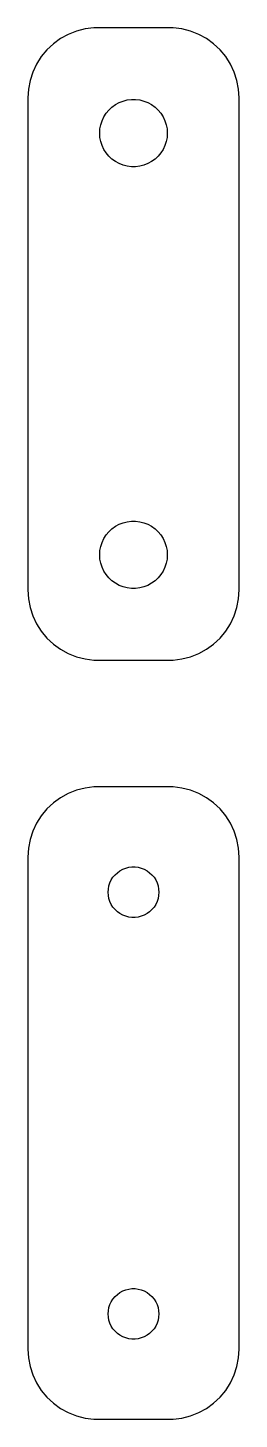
# Model space of a CAD drawing. Header units: metres. Extents: x -7.5 to 7.5, y 31.5 to 130.5.
import ezdxf

# ---------------------------------------------------------------- set-up
doc = ezdxf.new("R2010")
doc.units = ezdxf.units.M

msp = doc.modelspace()

# ---------------------------------------------------------------- linework, layer by layer
for p, q in [((-5.17912, 129.722), (-5.68712, 129.353)), ((-4.62889, 130.024), (-5.17912, 129.722)), ((-4.04507, 130.255), (-4.62889, 130.024)), ((-3.4369, 130.411), (-4.04507, 130.255)), ((-2.81395, 130.49), (-3.4369, 130.411)), ((2.81395, 130.49), (-2.81395, 130.49)), ((3.4369, 130.411), (2.81395, 130.49)), ((4.04507, 130.255), (3.4369, 130.411)), ((4.62889, 130.024), (4.04507, 130.255)), ((5.17912, 129.722), (4.62889, 130.024)), ((5.68712, 129.353), (5.17912, 129.722)), ((-6.14484, 128.923), (-6.54507, 128.439)), ((-5.68712, 129.353), (-6.14484, 128.923)), ((6.14484, 128.923), (5.68712, 129.353)), ((6.54507, 128.439), (6.14484, 128.923)), ((-6.88153, 127.909), (-7.14888, 127.341)), ((-6.54507, 128.439), (-6.88153, 127.909)), ((6.88153, 127.909), (6.54507, 128.439)), ((7.14888, 127.341), (6.88153, 127.909)), ((-7.34291, 126.743), (-7.46057, 126.127)), ((-7.14888, 127.341), (-7.34291, 126.743)), ((7.34291, 126.743), (7.14888, 127.341)), ((7.46057, 126.127), (7.34291, 126.743)), ((-7.46057, 126.127), (-7.5, 125.5)), ((7.5, 125.5), (7.46057, 126.127)), ((-7.5, 125.5), (-7.5, 90.5)), ((-1.74951, 124.643), (-1.52982, 124.849)), ((-1.52982, 124.849), (-1.28598, 125.026)), ((-1.28598, 125.026), (-1.02187, 125.172)), ((-1.02187, 125.172), (-0.741638, 125.283)), ((-0.741638, 125.283), (-0.449707, 125.357)), ((-0.449707, 125.357), (-0.150696, 125.395)), ((-0.150696, 125.395), (0.150696, 125.395)), ((0.150696, 125.395), (0.449707, 125.357)), ((0.449707, 125.357), (0.741638, 125.283)), ((0.741638, 125.283), (1.02187, 125.172)), ((1.02187, 125.172), (1.28598, 125.026)), ((1.28598, 125.026), (1.52982, 124.849)), ((1.52982, 124.849), (1.74951, 124.643)), ((7.5, 90.5), (7.5, 125.5)), ((-2.32458, 123.597), (-2.23146, 123.883)), ((-2.23146, 123.883), (-2.10313, 124.156)), ((-2.10313, 124.156), (-1.94164, 124.411)), ((-1.94164, 124.411), (-1.74951, 124.643)), ((1.74951, 124.643), (1.94164, 124.411)), ((1.94164, 124.411), (2.10313, 124.156)), ((2.10313, 124.156), (2.23146, 123.883)), ((2.23146, 123.883), (2.32458, 123.597)), ((-2.39999, 123), (-2.38107, 123.301)), ((-2.38107, 122.699), (-2.39999, 123)), ((-2.38107, 123.301), (-2.32458, 123.597)), ((2.32458, 123.597), (2.38107, 123.301)), ((2.38107, 123.301), (2.39999, 123)), ((2.39999, 123), (2.38107, 122.699)), ((-2.32458, 122.403), (-2.38107, 122.699)), ((-2.23146, 122.117), (-2.32458, 122.403)), ((-2.10313, 121.844), (-2.23146, 122.117)), ((-1.94164, 121.589), (-2.10313, 121.844)), ((2.10313, 121.844), (1.94164, 121.589)), ((2.23146, 122.117), (2.10313, 121.844)), ((2.32458, 122.403), (2.23146, 122.117)), ((2.38107, 122.699), (2.32458, 122.403)), ((-1.74951, 121.357), (-1.94164, 121.589)), ((-1.52982, 121.151), (-1.74951, 121.357)), ((-1.28598, 120.974), (-1.52982, 121.151)), ((-1.02187, 120.828), (-1.28598, 120.974)), ((-0.741638, 120.717), (-1.02187, 120.828)), ((1.02187, 120.828), (0.741638, 120.717)), ((1.28598, 120.974), (1.02187, 120.828)), ((1.52982, 121.151), (1.28598, 120.974)), ((1.74951, 121.357), (1.52982, 121.151)), ((1.94164, 121.589), (1.74951, 121.357)), ((-0.449707, 120.643), (-0.741638, 120.717)), ((-0.150696, 120.605), (-0.449707, 120.643)), ((0.150696, 120.605), (-0.150696, 120.605)), ((0.449707, 120.643), (0.150696, 120.605)), ((0.741638, 120.717), (0.449707, 120.643)), ((-1.52982, 94.8492), (-1.28598, 95.0264)), ((-1.28598, 95.0264), (-1.02187, 95.1716)), ((-1.02187, 95.1716), (-0.741638, 95.2825)), ((-0.741638, 95.2825), (-0.449707, 95.3575)), ((-0.449707, 95.3575), (-0.150696, 95.3953)), ((-0.150696, 95.3953), (0.150696, 95.3953)), ((0.150696, 95.3953), (0.449707, 95.3575)), ((0.449707, 95.3575), (0.741638, 95.2825)), ((0.741638, 95.2825), (1.02187, 95.1716)), ((1.02187, 95.1716), (1.28598, 95.0264)), ((1.28598, 95.0264), (1.52982, 94.8492)), ((-2.23146, 93.8835), (-2.10313, 94.1562)), ((-2.10313, 94.1562), (-1.94164, 94.4107)), ((-1.94164, 94.4107), (-1.74951, 94.6429)), ((-1.74951, 94.6429), (-1.52982, 94.8492)), ((1.52982, 94.8492), (1.74951, 94.6429)), ((1.74951, 94.6429), (1.94164, 94.4107)), ((1.94164, 94.4107), (2.10313, 94.1562)), ((2.10313, 94.1562), (2.23146, 93.8835)), ((-2.39999, 93), (-2.38107, 93.3008)), ((-2.38107, 93.3008), (-2.32458, 93.5969)), ((-2.32458, 93.5969), (-2.23146, 93.8835)), ((2.23146, 93.8835), (2.32458, 93.5969)), ((2.32458, 93.5969), (2.38107, 93.3008)), ((2.38107, 93.3008), (2.39999, 93)), ((-2.38107, 92.6992), (-2.39999, 93)), ((-2.32458, 92.4032), (-2.38107, 92.6992)), ((-2.23146, 92.1165), (-2.32458, 92.4032)), ((-2.10313, 91.8438), (-2.23146, 92.1165)), ((2.23146, 92.1165), (2.10313, 91.8438)), ((2.32458, 92.4032), (2.23146, 92.1165)), ((2.38107, 92.6992), (2.32458, 92.4032)), ((2.39999, 93), (2.38107, 92.6992)), ((-1.94164, 91.5893), (-2.10313, 91.8438)), ((-1.74951, 91.3571), (-1.94164, 91.5893)), ((-1.52982, 91.1508), (-1.74951, 91.3571)), ((-1.28598, 90.9736), (-1.52982, 91.1508)), ((1.52982, 91.1508), (1.28598, 90.9736)), ((1.74951, 91.3571), (1.52982, 91.1508)), ((1.94164, 91.5893), (1.74951, 91.3571)), ((2.10313, 91.8438), (1.94164, 91.5893)), ((-7.5, 90.5), (-7.46057, 89.8733)), ((-1.02187, 90.8284), (-1.28598, 90.9736)), ((-0.741638, 90.7175), (-1.02187, 90.8284)), ((-0.449707, 90.6425), (-0.741638, 90.7175)), ((-0.150696, 90.6047), (-0.449707, 90.6425)), ((0.150696, 90.6047), (-0.150696, 90.6047)), ((0.449707, 90.6425), (0.150696, 90.6047)), ((0.741638, 90.7175), (0.449707, 90.6425)), ((1.02187, 90.8284), (0.741638, 90.7175)), ((1.28598, 90.9736), (1.02187, 90.8284)), ((7.46057, 89.8733), (7.5, 90.5)), ((-7.46057, 89.8733), (-7.34291, 89.2566)), ((-7.34291, 89.2566), (-7.14888, 88.6594)), ((7.14888, 88.6594), (7.34291, 89.2566)), ((7.34291, 89.2566), (7.46057, 89.8733)), ((-7.14888, 88.6594), (-6.88153, 88.0912)), ((6.88153, 88.0912), (7.14888, 88.6594)), ((-6.88153, 88.0912), (-6.54507, 87.5611)), ((-6.54507, 87.5611), (-6.14484, 87.0773)), ((6.14484, 87.0773), (6.54507, 87.5611)), ((6.54507, 87.5611), (6.88153, 88.0912)), ((-6.14484, 87.0773), (-5.68712, 86.6474)), ((-5.68712, 86.6474), (-5.17912, 86.2784)), ((-5.17912, 86.2784), (-4.62889, 85.9759)), ((4.62889, 85.9759), (5.17912, 86.2784)), ((5.17912, 86.2784), (5.68712, 86.6474)), ((5.68712, 86.6474), (6.14484, 87.0773)), ((-4.62889, 85.9759), (-4.04507, 85.7447)), ((-4.04507, 85.7447), (-3.4369, 85.5886)), ((-3.4369, 85.5886), (-2.81395, 85.5099)), ((-2.81395, 85.5099), (2.81395, 85.5099)), ((2.81395, 85.5099), (3.4369, 85.5886)), ((3.4369, 85.5886), (4.04507, 85.7447)), ((4.04507, 85.7447), (4.62889, 85.9759)), ((-4.04507, 76.2553), (-4.62889, 76.0241)), ((-3.4369, 76.4114), (-4.04507, 76.2553)), ((-2.81395, 76.4901), (-3.4369, 76.4114)), ((2.81395, 76.4901), (-2.81395, 76.4901)), ((3.4369, 76.4114), (2.81395, 76.4901)), ((4.04507, 76.2553), (3.4369, 76.4114)), ((4.62889, 76.0241), (4.04507, 76.2553)), ((-5.68712, 75.3526), (-6.14484, 74.9227)), ((-5.17912, 75.7216), (-5.68712, 75.3526)), ((-4.62889, 76.0241), (-5.17912, 75.7216)), ((5.17912, 75.7216), (4.62889, 76.0241)), ((5.68712, 75.3526), (5.17912, 75.7216)), ((6.14484, 74.9227), (5.68712, 75.3526)), ((-6.54507, 74.4389), (-6.88153, 73.9088)), ((-6.14484, 74.9227), (-6.54507, 74.4389)), ((6.54507, 74.4389), (6.14484, 74.9227)), ((6.88153, 73.9088), (6.54507, 74.4389)), ((-7.14888, 73.3406), (-7.34291, 72.7434)), ((-6.88153, 73.9088), (-7.14888, 73.3406)), ((7.14888, 73.3406), (6.88153, 73.9088)), ((7.34291, 72.7434), (7.14888, 73.3406)), ((-7.34291, 72.7434), (-7.46057, 72.1267)), ((7.46057, 72.1267), (7.34291, 72.7434)), ((-7.46057, 72.1267), (-7.5, 71.5)), ((-7.5, 71.5), (-7.5, 36.5)), ((7.5, 71.5), (7.46057, 72.1267)), ((7.5, 36.5), (7.5, 71.5)), ((-1.31213, 70.2322), (-1.14735, 70.3869)), ((-1.14735, 70.3869), (-0.964478, 70.5198)), ((-0.964478, 70.5198), (-0.766388, 70.6287)), ((-0.766388, 70.6287), (-0.556229, 70.7119)), ((-0.556229, 70.7119), (-0.33728, 70.7681)), ((-0.33728, 70.7681), (-0.113022, 70.7964)), ((-0.113022, 70.7964), (0.113022, 70.7964)), ((0.113022, 70.7964), (0.33728, 70.7681)), ((0.33728, 70.7681), (0.556229, 70.7119)), ((0.556229, 70.7119), (0.766388, 70.6287)), ((0.766388, 70.6287), (0.964478, 70.5198)), ((0.964478, 70.5198), (1.14735, 70.3869)), ((1.14735, 70.3869), (1.31213, 70.2322)), ((-1.7858, 69.2256), (-1.74344, 69.4476)), ((-1.74344, 69.4476), (-1.67358, 69.6626)), ((-1.67358, 69.6626), (-1.57735, 69.8671)), ((-1.57735, 69.8671), (-1.45622, 70.058)), ((-1.45622, 70.058), (-1.31213, 70.2322)), ((1.31213, 70.2322), (1.45622, 70.058)), ((1.45622, 70.058), (1.57735, 69.8671)), ((1.57735, 69.8671), (1.67358, 69.6626)), ((1.67358, 69.6626), (1.74344, 69.4476)), ((1.74344, 69.4476), (1.7858, 69.2256)), ((-1.79999, 69), (-1.7858, 69.2256)), ((-1.7858, 68.7744), (-1.79999, 69)), ((-1.74344, 68.5524), (-1.7858, 68.7744)), ((-1.67358, 68.3374), (-1.74344, 68.5524)), ((-1.57735, 68.1328), (-1.67358, 68.3374)), ((1.67358, 68.3374), (1.57735, 68.1328)), ((1.74344, 68.5524), (1.67358, 68.3374)), ((1.7858, 68.7744), (1.74344, 68.5524)), ((1.7858, 69.2256), (1.79999, 69)), ((1.79999, 69), (1.7858, 68.7744)), ((-1.45622, 67.942), (-1.57735, 68.1328)), ((-1.31213, 67.7678), (-1.45622, 67.942)), ((-1.14735, 67.6131), (-1.31213, 67.7678)), ((-0.964478, 67.4802), (-1.14735, 67.6131)), ((-0.766388, 67.3713), (-0.964478, 67.4802)), ((-0.556229, 67.2881), (-0.766388, 67.3713)), ((0.766388, 67.3713), (0.556229, 67.2881)), ((0.964478, 67.4802), (0.766388, 67.3713)), ((1.14735, 67.6131), (0.964478, 67.4802)), ((1.31213, 67.7678), (1.14735, 67.6131)), ((1.45622, 67.942), (1.31213, 67.7678)), ((1.57735, 68.1328), (1.45622, 67.942)), ((-0.33728, 67.2319), (-0.556229, 67.2881)), ((-0.113022, 67.2036), (-0.33728, 67.2319)), ((0.113022, 67.2036), (-0.113022, 67.2036)), ((0.33728, 67.2319), (0.113022, 67.2036)), ((0.556229, 67.2881), (0.33728, 67.2319)), ((-0.964478, 40.5198), (-0.766388, 40.6287)), ((-0.766388, 40.6287), (-0.556229, 40.7119)), ((-0.556229, 40.7119), (-0.33728, 40.7681)), ((-0.33728, 40.7681), (-0.113022, 40.7964)), ((-0.113022, 40.7964), (0.113022, 40.7964)), ((0.113022, 40.7964), (0.33728, 40.7681)), ((0.33728, 40.7681), (0.556229, 40.7119)), ((0.556229, 40.7119), (0.766388, 40.6287)), ((0.766388, 40.6287), (0.964478, 40.5198)), ((-1.74344, 39.4476), (-1.67358, 39.6626)), ((-1.67358, 39.6626), (-1.57735, 39.8672)), ((-1.57735, 39.8672), (-1.45622, 40.058)), ((-1.45622, 40.058), (-1.31213, 40.2322)), ((-1.31213, 40.2322), (-1.14735, 40.3869)), ((-1.14735, 40.3869), (-0.964478, 40.5198)), ((0.964478, 40.5198), (1.14735, 40.3869)), ((1.14735, 40.3869), (1.31213, 40.2322)), ((1.31213, 40.2322), (1.45622, 40.058)), ((1.45622, 40.058), (1.57735, 39.8672)), ((1.57735, 39.8672), (1.67358, 39.6626)), ((1.67358, 39.6626), (1.74344, 39.4476)), ((-1.79999, 39), (-1.7858, 39.2256)), ((-1.7858, 38.7744), (-1.79999, 39)), ((-1.7858, 39.2256), (-1.74344, 39.4476)), ((-1.74344, 38.5524), (-1.7858, 38.7744)), ((1.74344, 39.4476), (1.7858, 39.2256)), ((1.7858, 38.7744), (1.74344, 38.5524)), ((1.7858, 39.2256), (1.79999, 39)), ((1.79999, 39), (1.7858, 38.7744)), ((-1.67358, 38.3374), (-1.74344, 38.5524)), ((-1.57735, 38.1329), (-1.67358, 38.3374)), ((-1.45622, 37.942), (-1.57735, 38.1329)), ((-1.31213, 37.7678), (-1.45622, 37.942)), ((-1.14735, 37.6131), (-1.31213, 37.7678)), ((-0.964478, 37.4802), (-1.14735, 37.6131)), ((1.14735, 37.6131), (0.964478, 37.4802)), ((1.31213, 37.7678), (1.14735, 37.6131)), ((1.45622, 37.942), (1.31213, 37.7678)), ((1.57735, 38.1329), (1.45622, 37.942)), ((1.67358, 38.3374), (1.57735, 38.1329)), ((1.74344, 38.5524), (1.67358, 38.3374)), ((-0.766388, 37.3713), (-0.964478, 37.4802)), ((-0.556229, 37.2881), (-0.766388, 37.3713)), ((-0.33728, 37.2319), (-0.556229, 37.2881)), ((-0.113022, 37.2036), (-0.33728, 37.2319)), ((0.113022, 37.2036), (-0.113022, 37.2036)), ((0.33728, 37.2319), (0.113022, 37.2036)), ((0.556229, 37.2881), (0.33728, 37.2319)), ((0.766388, 37.3713), (0.556229, 37.2881)), ((0.964478, 37.4802), (0.766388, 37.3713)), ((-7.5, 36.5), (-7.46057, 35.8733)), ((-7.46057, 35.8733), (-7.34291, 35.2566)), ((7.34291, 35.2566), (7.46057, 35.8733)), ((7.46057, 35.8733), (7.5, 36.5)), ((-7.34291, 35.2566), (-7.14888, 34.6594)), ((-7.14888, 34.6594), (-6.88153, 34.0912)), ((6.88153, 34.0912), (7.14888, 34.6594)), ((7.14888, 34.6594), (7.34291, 35.2566)), ((-6.88153, 34.0912), (-6.54507, 33.5611)), ((6.54507, 33.5611), (6.88153, 34.0912)), ((-6.54507, 33.5611), (-6.14484, 33.0773)), ((-6.14484, 33.0773), (-5.68712, 32.6474)), ((5.68712, 32.6474), (6.14484, 33.0773)), ((6.14484, 33.0773), (6.54507, 33.5611)), ((-5.68712, 32.6474), (-5.17912, 32.2784)), ((-5.17912, 32.2784), (-4.62889, 31.9759)), ((-4.62889, 31.9759), (-4.04507, 31.7447)), ((-4.04507, 31.7447), (-3.4369, 31.5886)), ((3.4369, 31.5886), (4.04507, 31.7447)), ((4.04507, 31.7447), (4.62889, 31.9759)), ((4.62889, 31.9759), (5.17912, 32.2784)), ((5.17912, 32.2784), (5.68712, 32.6474)), ((-3.4369, 31.5886), (-2.81395, 31.5099)), ((-2.81395, 31.5099), (2.81395, 31.5099)), ((2.81395, 31.5099), (3.4369, 31.5886))]:
    msp.add_line(p, q)

doc.saveas('drawing.dxf')
